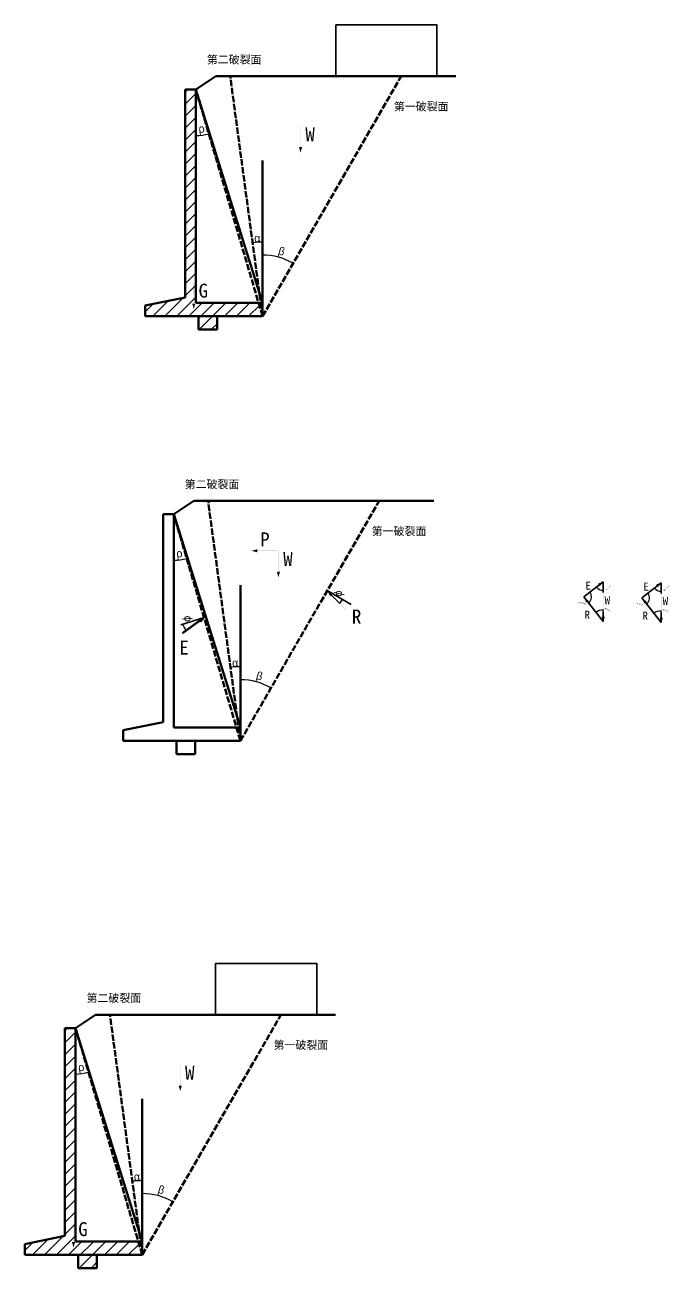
# Model space of a CAD drawing. Header units: millimetres. Extents: x -36498 to 24671, y -17805 to 29200.
# Drawn here: x 513 to 24671, y -17805 to 28809 of the extents above; entities that cross this region are included whole.
import ezdxf

# ---------------------------------------------------------------- set-up
doc = ezdxf.new("R2010")
doc.units = ezdxf.units.MM
doc.linetypes.add('ACAD_ISO02W100', pattern=[15, 12, -3])
for name, color, linetype, lineweight in [('坡面', 7, 'Continuous', 50), ('挡土墙', 7, 'Continuous', 50), ('标注', 7, 'Continuous', 35), ('辅助线', 92, 'Continuous', 50)]:
    doc.layers.add(name, color=color, linetype=linetype, lineweight=lineweight)
doc.styles.get("Standard").update_dxf_attribs({"font": ''})
doc.styles.add('符号', font='symbol.ttf')
doc.styles.get('Standard').set_extended_font_data('SimSun')
doc.dimstyles.new('ISO-25', dxfattribs={"dimtxt": 2.5, "dimasz": 2.5, "dimexe": 1.25, "dimexo": 0.625, "dimtad": 1, "dimdsep": 46, "dimtxsty": 'Standard', "dimcen": 2.5, "dimadec": 0, "dimazin": 0, "dimtfac": 1, "dimtmove": 0, "dimatfit": 3, "dimfxl": 0, "dimarcsym": 0})

# ---------------------------------------------------------------- blocks, each defined once
blk = doc.blocks.new('*D1')
at = {"layer": 'Defpoints', "color": 0, "transparency": 16777216}
for p in [(13798, 10961), (8594, 7806), (8993, 4221), (8594, 1960), (8594, 1960)]:
    blk.add_point(p, dxfattribs=at)
at = {"layer": '标注', "color": 0, "lineweight": -2, "transparency": 16777216}
blk.add_arc((8594, 1960), 2296, 60.028, 89.9376, dxfattribs=at)
at = {"layer": '标注', "color": 0, "transparency": 16777216}
for points in [[(8596, 4256), (8596, 4257), (8594, 4256)], [(9741, 3949), (9741, 3949), (9743, 3948)]]:
    blk.add_solid(points, dxfattribs=at)
at = {"layer": '标注', "color": 0, "transparency": 16777216, "insert": (9299, 4357), "char_height": 2.5, "attachment_point": 5, "rotation": 343.601, "style": '符号'}
blk.add_mtext('{\\H120x;b}', dxfattribs=at)
blk = doc.blocks.new('*D2')
at = {"layer": 'Defpoints', "color": 0, "transparency": 16777216}
for p in [(7383, 10961), (8594, 7806), (8470, 4738), (8594, 1960), (8594, 1960)]:
    blk.add_point(p, dxfattribs=at)
at = {"layer": '标注', "color": 0, "lineweight": -2, "transparency": 16777216}
blk.add_arc((8594, 1960), 2781, 90.0515, 97.6115, dxfattribs=at)
at = {"layer": '标注', "color": 0, "transparency": 16777216}
for points in [[(8226, 4716), (8226, 4717), (8223, 4716)], [(8591, 4741), (8591, 4741), (8594, 4741)]]:
    blk.add_solid(points, dxfattribs=at)
at = {"layer": '标注', "color": 0, "transparency": 16777216, "insert": (8398, 4889), "char_height": 2.5, "attachment_point": 5, "rotation": 3.8315, "style": '符号'}
blk.add_mtext('{\\H120x;a}', dxfattribs=at)
blk = doc.blocks.new('*D3')
at = {"layer": 'Defpoints', "color": 0, "transparency": 16777216}
for p in [(6094, 10460), (6094, 10460), (6258, 8746), (6094, 2460), (8594, 1960)]:
    blk.add_point(p, dxfattribs=at)
at = {"layer": '标注', "color": 0, "lineweight": -2, "transparency": 16777216}
blk.add_arc((6094, 10460), 1722, 270.0832, 286.3064, dxfattribs=at)
at = {"layer": '标注', "color": 0, "transparency": 16777216}
for points in [[(6096, 8738), (6096, 8738), (6094, 8738)], [(6577, 8808), (6578, 8807), (6580, 8808)]]:
    blk.add_solid(points, dxfattribs=at)
at = {"layer": '标注', "color": 0, "transparency": 16777216, "insert": (6311, 8952), "char_height": 2.5, "attachment_point": 5, "rotation": 8.1948, "style": '符号'}
blk.add_mtext('{\\H120x;r}', dxfattribs=at)
blk = doc.blocks.new('*D4')
at = {"layer": 'Defpoints', "color": 0, "transparency": 16777216}
for p in [(7234, 6589), (7234, 6589), (6365, 6311), (6508, 6172), (6925, 6365)]:
    blk.add_point(p, dxfattribs=at)
at = {"layer": '标注', "color": 0, "lineweight": -2, "transparency": 16777216}
blk.add_line((6925, 6365), (6555, 6096), dxfattribs=at)
blk.add_arc((7234, 6589), 837, 197.9065, 215.8056, dxfattribs=at)
at = {"layer": '标注', "color": 0, "transparency": 16777216}
for points in [[(6437, 6331), (6438, 6332), (6437, 6334)], [(6555, 6099), (6555, 6099), (6556, 6097)]]:
    blk.add_solid(points, dxfattribs=at)
at = {"layer": '标注', "color": 0, "transparency": 16777216, "insert": (6597, 6543), "char_height": 2.5, "attachment_point": 5, "rotation": 274.0843, "style": '符号'}
blk.add_mtext('{\\H120x;j }', dxfattribs=at)
blk = doc.blocks.new('*D5')
at = {"layer": 'Defpoints', "color": 0, "transparency": 16777216}
for p in [(11854, 7598), (11854, 7598), (12041, 7402), (12352, 7167), (12744, 7083)]:
    blk.add_point(p, dxfattribs=at)
at = {"layer": '标注', "color": 0, "lineweight": -2, "transparency": 16777216}
blk.add_line((12041, 7402), (12310, 7121), dxfattribs=at)
blk.add_arc((11854, 7598), 660, 313.9487, 329.7383, dxfattribs=at)
at = {"layer": '标注', "color": 0, "transparency": 16777216}
for points in [[(12312, 7123), (12311, 7124), (12309, 7122)], [(12423, 7266), (12424, 7265), (12424, 7268)]]:
    blk.add_solid(points, dxfattribs=at)
at = {"layer": '标注', "color": 0, "transparency": 16777216, "insert": (12301, 7487), "char_height": 2.5, "attachment_point": 5, "rotation": 76.0578, "style": '符号'}
blk.add_mtext('{\\H120x;j}', dxfattribs=at)
blk = doc.blocks.new('*D8')
at = {"layer": 'Defpoints', "color": 0, "transparency": 16777216}
for p in [(24189, 7624), (24375, 7894), (24375, 7894), (24375, 7495), (23651, 7326)]:
    blk.add_point(p, dxfattribs=at)
at = {"layer": '标注', "color": 0, "lineweight": -2, "transparency": 16777216}
blk.add_arc((24375, 7894), 328, 218.5941, 269.5638, dxfattribs=at)
at = {"layer": '标注', "color": 0, "transparency": 16777216}
for points in [[(24118, 7689), (24119, 7690), (24117, 7691)], [(24372, 7566), (24372, 7566), (24375, 7566)]]:
    blk.add_solid(points, dxfattribs=at)
at = {"layer": '标注', "color": 0, "transparency": 16777216, "insert": (24570, 7675), "char_height": 2.5, "attachment_point": 5, "rotation": 41.6316, "style": '符号'}
blk.add_mtext('{\\H20x;90°-a-b}', dxfattribs=at)
blk = doc.blocks.new('*D9')
at = {"layer": 'Defpoints', "color": 0, "transparency": 16777216}
for p in [(24375, 7894), (23651, 7326), (23651, 7326), (23932, 7365), (24370, 6399)]:
    blk.add_point(p, dxfattribs=at)
at = {"layer": '标注', "color": 0, "lineweight": -2, "transparency": 16777216}
blk.add_arc((23651, 7326), 283, 308.3243, 37.6525, dxfattribs=at)
at = {"layer": '标注', "color": 0, "transparency": 16777216}
for points in [[(23875, 7499), (23876, 7499), (23874, 7501)], [(23827, 7103), (23827, 7104), (23825, 7102)]]:
    blk.add_solid(points, dxfattribs=at)
at = {"layer": '标注', "color": 0, "transparency": 16777216, "insert": (23582, 7086), "char_height": 2.5, "attachment_point": 5, "rotation": 343.82, "style": '符号'}
blk.add_mtext('{\\H20x;a+b+2j}', dxfattribs=at)
blk = doc.blocks.new('*D10')
at = {"layer": 'Defpoints', "color": 0, "transparency": 16777216}
for p in [(23651, 7326), (24184, 6796), (24370, 6763), (24370, 6399), (24370, 6399)]:
    blk.add_point(p, dxfattribs=at)
at = {"layer": '标注', "color": 0, "lineweight": -2, "transparency": 16777216}
blk.add_line((24370, 6764), (24370, 6839), dxfattribs=at)
blk.add_arc((24370, 6399), 438, 90.327, 127.4919, dxfattribs=at)
at = {"layer": '标注', "color": 0, "transparency": 16777216}
for points in [[(24104, 6747), (24104, 6747), (24102, 6746)], [(24368, 6838), (24368, 6837), (24370, 6838)]]:
    blk.add_solid(points, dxfattribs=at)
at = {"layer": '标注', "color": 0, "transparency": 16777216, "insert": (24549, 6837), "char_height": 2.5, "attachment_point": 5, "rotation": 337.7947, "style": '符号'}
blk.add_mtext('{\\H20x;90°-b-j}', dxfattribs=at)
blk = doc.blocks.new('*D11')
at = {"layer": 'Defpoints', "color": 0, "transparency": 16777216}
for p in [(22199, 7929), (22199, 7929), (22013, 7658), (22199, 7530), (21476, 7360)]:
    blk.add_point(p, dxfattribs=at)
at = {"layer": '标注', "color": 0, "lineweight": -2, "transparency": 16777216}
blk.add_arc((22199, 7929), 328, 218.5941, 269.5638, dxfattribs=at)
at = {"layer": '标注', "color": 0, "transparency": 16777216}
for points in [[(21942, 7724), (21943, 7724), (21941, 7726)], [(22197, 7601), (22197, 7600), (22199, 7600)]]:
    blk.add_solid(points, dxfattribs=at)
at = {"layer": '标注', "color": 0, "transparency": 16777216, "insert": (22395, 7709), "char_height": 2.5, "attachment_point": 5, "rotation": 41.6316, "style": '符号'}
blk.add_mtext('{\\H20x;90°-r-b}', dxfattribs=at)
blk = doc.blocks.new('*D12')
at = {"layer": 'Defpoints', "color": 0, "transparency": 16777216}
for p in [(22199, 7929), (21476, 7360), (21476, 7360), (21756, 7400), (22195, 6434)]:
    blk.add_point(p, dxfattribs=at)
at = {"layer": '标注', "color": 0, "lineweight": -2, "transparency": 16777216}
blk.add_arc((21476, 7360), 283, 308.3243, 37.6525, dxfattribs=at)
at = {"layer": '标注', "color": 0, "transparency": 16777216}
for points in [[(21700, 7533), (21700, 7534), (21699, 7535)], [(21652, 7138), (21651, 7138), (21649, 7136)]]:
    blk.add_solid(points, dxfattribs=at)
at = {"layer": '标注', "color": 0, "transparency": 16777216, "insert": (21406, 7121), "char_height": 2.5, "attachment_point": 5, "rotation": 343.82, "style": '符号'}
blk.add_mtext('{\\H20x;r+b+d+j}', dxfattribs=at)
blk = doc.blocks.new('*D13')
at = {"layer": 'Defpoints', "color": 0, "transparency": 16777216}
for p in [(21476, 7360), (22008, 6830), (22195, 6797), (22195, 6434), (22195, 6434)]:
    blk.add_point(p, dxfattribs=at)
at = {"layer": '标注', "color": 0, "lineweight": -2, "transparency": 16777216}
blk.add_line((22195, 6798), (22195, 6873), dxfattribs=at)
blk.add_arc((22195, 6434), 438, 90.327, 127.4919, dxfattribs=at)
at = {"layer": '标注', "color": 0, "transparency": 16777216}
for points in [[(21928, 6781), (21928, 6782), (21926, 6780)], [(22192, 6872), (22192, 6871), (22195, 6872)]]:
    blk.add_solid(points, dxfattribs=at)
at = {"layer": '标注', "color": 0, "transparency": 16777216, "insert": (22373, 6871), "char_height": 2.5, "attachment_point": 5, "rotation": 337.7947, "style": '符号'}
blk.add_mtext('{\\H20x;90°-b-j}', dxfattribs=at)
blk = doc.blocks.new('*D43')
at = {"layer": 'Defpoints', "color": 0, "transparency": 16777216}
for p in [(14628, 26883), (9424, 23728), (9823, 20143), (9424, 17882), (9424, 17882)]:
    blk.add_point(p, dxfattribs=at)
at = {"layer": '标注', "color": 0, "lineweight": -2, "transparency": 16777216}
blk.add_arc((9424, 17882), 2296, 60.028, 89.9376, dxfattribs=at)
at = {"layer": '标注', "color": 0, "transparency": 16777216}
for points in [[(9426, 20178), (9426, 20179), (9424, 20178)], [(10571, 19872), (10571, 19871), (10573, 19870)]]:
    blk.add_solid(points, dxfattribs=at)
at = {"layer": '标注', "color": 0, "transparency": 16777216, "insert": (10129, 20279), "char_height": 2.5, "attachment_point": 5, "rotation": 343.601, "style": '符号'}
blk.add_mtext('{\\H120x;b}', dxfattribs=at)
blk = doc.blocks.new('*D44')
at = {"layer": 'Defpoints', "color": 0, "transparency": 16777216}
for p in [(8213, 26883), (9424, 23728), (9300, 20660), (9424, 17882), (9424, 17882)]:
    blk.add_point(p, dxfattribs=at)
at = {"layer": '标注', "color": 0, "lineweight": -2, "transparency": 16777216}
blk.add_arc((9424, 17882), 2781, 90.0515, 97.6115, dxfattribs=at)
at = {"layer": '标注', "color": 0, "transparency": 16777216}
for points in [[(9056, 20638), (9056, 20639), (9053, 20638)], [(9421, 20664), (9421, 20663), (9424, 20663)]]:
    blk.add_solid(points, dxfattribs=at)
at = {"layer": '标注', "color": 0, "transparency": 16777216, "insert": (9228, 20811), "char_height": 2.5, "attachment_point": 5, "rotation": 3.8315, "style": '符号'}
blk.add_mtext('{\\H120x;a}', dxfattribs=at)
blk = doc.blocks.new('*D45')
at = {"layer": 'Defpoints', "color": 0, "transparency": 16777216}
for p in [(6924, 26382), (6924, 26382), (7088, 24668), (6924, 18382), (9424, 17882)]:
    blk.add_point(p, dxfattribs=at)
at = {"layer": '标注', "color": 0, "lineweight": -2, "transparency": 16777216}
blk.add_arc((6924, 26382), 1722, 270.0832, 286.3064, dxfattribs=at)
at = {"layer": '标注', "color": 0, "transparency": 16777216}
for points in [[(7407, 24730), (7408, 24729), (7410, 24730)], [(6926, 24660), (6926, 24661), (6924, 24660)]]:
    blk.add_solid(points, dxfattribs=at)
at = {"layer": '标注', "color": 0, "transparency": 16777216, "insert": (7141, 24874), "char_height": 2.5, "attachment_point": 5, "rotation": 8.1948, "style": '符号'}
blk.add_mtext('{\\H120x;r}', dxfattribs=at)
blk = doc.blocks.new('*D63')
at = {"layer": 'Defpoints', "color": 0, "transparency": 16777216}
for p in [(10117, -8304), (4913, -11459), (5312, -15044), (4913, -17305), (4913, -17305)]:
    blk.add_point(p, dxfattribs=at)
at = {"layer": '标注', "color": 0, "lineweight": -2, "transparency": 16777216}
blk.add_arc((4913, -17305), 2296, 60.028, 89.9376, dxfattribs=at)
at = {"layer": '标注', "color": 0, "transparency": 16777216}
for points in [[(4916, -15009), (4916, -15008), (4913, -15009)], [(6060, -15315), (6060, -15316), (6062, -15317)]]:
    blk.add_solid(points, dxfattribs=at)
at = {"layer": '标注', "color": 0, "transparency": 16777216, "insert": (5618, -14908), "char_height": 2.5, "attachment_point": 5, "rotation": 343.601, "style": '符号'}
blk.add_mtext('{\\H120x;b}', dxfattribs=at)
blk = doc.blocks.new('*D64')
at = {"layer": 'Defpoints', "color": 0, "transparency": 16777216}
for p in [(3702, -8304), (4913, -11459), (4789, -14527), (4913, -17305), (4913, -17305)]:
    blk.add_point(p, dxfattribs=at)
at = {"layer": '标注', "color": 0, "lineweight": -2, "transparency": 16777216}
blk.add_arc((4913, -17305), 2781, 90.0515, 97.6115, dxfattribs=at)
at = {"layer": '标注', "color": 0, "transparency": 16777216}
for points in [[(4545, -14549), (4545, -14548), (4542, -14549)], [(4911, -14523), (4911, -14524), (4913, -14524)]]:
    blk.add_solid(points, dxfattribs=at)
at = {"layer": '标注', "color": 0, "transparency": 16777216, "insert": (4717, -14376), "char_height": 2.5, "attachment_point": 5, "rotation": 3.8315, "style": '符号'}
blk.add_mtext('{\\H120x;a}', dxfattribs=at)
blk = doc.blocks.new('*D65')
at = {"layer": 'Defpoints', "color": 0, "transparency": 16777216}
for p in [(2413, -8805), (2413, -8805), (2577, -10519), (2413, -16805), (4913, -17305)]:
    blk.add_point(p, dxfattribs=at)
at = {"layer": '标注', "color": 0, "lineweight": -2, "transparency": 16777216}
blk.add_arc((2413, -8805), 1722, 270.0832, 286.3064, dxfattribs=at)
at = {"layer": '标注', "color": 0, "transparency": 16777216}
for points in [[(2416, -10527), (2416, -10526), (2413, -10527)], [(2897, -10457), (2897, -10458), (2899, -10457)]]:
    blk.add_solid(points, dxfattribs=at)
at = {"layer": '标注', "color": 0, "transparency": 16777216, "insert": (2630, -10313), "char_height": 2.5, "attachment_point": 5, "rotation": 8.1948, "style": '符号'}
blk.add_mtext('{\\H120x;r}', dxfattribs=at)

msp = doc.modelspace()

# ---------------------------------------------------------------- hatches: boundary and pattern name
at = {"layer": '标注'}
h = msp.add_hatch(dxfattribs=at)
h.set_pattern_fill('ANSI31', color=256, scale=100)
h.paths.add_polyline_path([(6923.969, 26382.266), (6523.969, 26382.266), (6523.969, 18592.657), (5023.969, 18282.266), (5023.969, 17882.266), (9423.969, 17882.266), (9276.91, 18382.266), (6923.969, 18382.266)])
h.paths.add_polyline_path([(7723.969, 17882.266), (7023.969, 17882.266), (7023.969, 17382.266), (7723.969, 17382.266)])
h = msp.add_hatch(color=256, dxfattribs=at)
h.dxf.hatch_style = 1
h.paths.add_polyline_path([(10858.048, 25020.809), (10848.048, 25020.781), (10838.048, 25020.754), (10840.203, 24223.773), (10860.203, 24223.827)])
h = msp.add_hatch(color=256, dxfattribs=at)
h.dxf.hatch_style = 1
h.paths.add_polyline_path([(10908.906, 24223.959), (10850.203, 24223.8), (10850.751, 24020.785)])
h.paths.add_polyline_path([(10850.751, 24020.785), (10850.203, 24223.8), (10791.499, 24223.642)])
h = msp.add_hatch(color=256, dxfattribs=at)
h.dxf.hatch_style = 1
h.paths.add_polyline_path([(6855.209, 19156.563), (6845.209, 19156.536), (6835.209, 19156.509), (6837.364, 18359.528), (6857.364, 18359.582)])
h = msp.add_hatch(color=256, dxfattribs=at)
h.dxf.hatch_style = 1
h.paths.add_polyline_path([(6906.068, 18359.713), (6847.364, 18359.555), (6847.913, 18156.54)])
h.paths.add_polyline_path([(6847.913, 18156.54), (6847.364, 18359.555), (6788.66, 18359.396)])
h = msp.add_hatch(color=1, dxfattribs=at)
h.dxf.hatch_style = 1
h.paths.add_polyline_path([(9224.034, 9033.482), (9223.875, 9092.186), (9020.86, 9091.637)])
h.paths.add_polyline_path([(9020.86, 9091.637), (9223.875, 9092.186), (9223.716, 9150.89)])
h = msp.add_hatch(color=1, dxfattribs=at)
h.dxf.hatch_style = 1
h.paths.add_polyline_path([(10020.883, 9084.341), (10020.856, 9094.341), (10020.829, 9104.34), (9223.848, 9102.186), (9223.902, 9082.186)])
h = msp.add_hatch(color=256, dxfattribs=at)
h.dxf.hatch_style = 1
h.paths.add_polyline_path([(10028.028, 9098.698), (10018.028, 9098.671), (10008.028, 9098.644), (10010.182, 8301.663), (10030.182, 8301.717)])
h = msp.add_hatch(color=256, dxfattribs=at)
h.dxf.hatch_style = 1
h.paths.add_polyline_path([(10078.886, 8301.849), (10020.182, 8301.69), (10020.731, 8098.675)])
h.paths.add_polyline_path([(10020.731, 8098.675), (10020.182, 8301.69), (9961.479, 8301.531)])
h = msp.add_hatch(color=256, dxfattribs=at)
h.dxf.hatch_style = 1
h.paths.add_polyline_path([(22001.167, 7852.511), (22037.906, 7806.724), (22196.249, 7933.779)])
h.paths.add_polyline_path([(22196.249, 7933.779), (22037.906, 7806.724), (22074.645, 7760.938)])
h = msp.add_hatch(color=256, dxfattribs=at)
h.dxf.hatch_style = 1
h.paths.add_polyline_path([(22208.557, 7412.983), (22210.355, 7931.34), (22188.557, 7931.313), (22190.711, 6615.948), (22210.711, 6616.002)])
h = msp.add_hatch(color=256, dxfattribs=at)
h.dxf.hatch_style = 1
h.paths.add_polyline_path([(11951.438, 7410.79), (11993.856, 7451.371), (11853.516, 7598.067)])
h.paths.add_polyline_path([(11853.516, 7598.067), (11993.856, 7451.371), (12036.275, 7491.952)])
h = msp.add_hatch(color=256, dxfattribs=at)
h.dxf.hatch_style = 1
h.paths.add_polyline_path([(12537.57, 6868.568), (12544.796, 6875.481), (12552.022, 6882.394), (12001.082, 7458.284), (11986.631, 7444.458)])
h = msp.add_hatch(color=256, dxfattribs=at)
h.dxf.hatch_style = 1
h.paths.add_polyline_path([(21465.997, 7366.834), (21471.903, 7357.652), (21481.872, 7345.965), (22044.164, 7798.925), (22031.647, 7814.524)])
h = msp.add_hatch(color=256, dxfattribs=at)
h.dxf.hatch_style = 1
h.paths.add_polyline_path([(23641.716, 7332.434), (23647.623, 7323.252), (23657.591, 7311.565), (24219.884, 7764.525), (24207.367, 7780.124)])
h = msp.add_hatch(color=256, dxfattribs=at)
h.dxf.hatch_style = 1
h.paths.add_polyline_path([(24176.886, 7818.111), (24213.625, 7772.324), (24371.969, 7899.379)])
h.paths.add_polyline_path([(24371.969, 7899.379), (24213.625, 7772.324), (24250.364, 7726.538)])
h = msp.add_hatch(color=256, dxfattribs=at)
h.dxf.hatch_style = 1
h.paths.add_polyline_path([(24384.276, 7378.583), (24386.075, 7896.94), (24364.276, 7896.913), (24366.431, 6581.548), (24386.431, 6581.602)])
h = msp.add_hatch(color=256, dxfattribs=at)
h.dxf.hatch_style = 1
h.paths.add_polyline_path([(21557.605, 7152.76), (21603.81, 7188.971), (21478.581, 7348.762)])
h.paths.add_polyline_path([(21478.581, 7348.762), (21603.81, 7188.971), (21650.015, 7225.182)])
h = msp.add_hatch(color=256, dxfattribs=at)
h.dxf.hatch_style = 1
h.paths.add_polyline_path([(21879.106, 6825.812), (22196.328, 6423.223), (22213.505, 6436.644), (21551.928, 7255.43), (21544.208, 7249.747)])
h = msp.add_hatch(color=256, dxfattribs=at)
h.dxf.hatch_style = 1
h.paths.add_polyline_path([(23733.325, 7118.36), (23779.53, 7154.571), (23654.301, 7314.362)])
h.paths.add_polyline_path([(23654.301, 7314.362), (23779.53, 7154.571), (23825.735, 7190.782)])
h = msp.add_hatch(color=256, dxfattribs=at)
h.dxf.hatch_style = 1
h.paths.add_polyline_path([(24054.826, 6791.412), (24372.048, 6388.823), (24389.225, 6402.244), (23727.648, 7221.03), (23719.927, 7215.347)])
h = msp.add_hatch(color=256, dxfattribs=at)
h.dxf.hatch_style = 1
h.paths.add_polyline_path([(7034.749, 6516.905), (7069.235, 6469.399), (7233.527, 6588.662)])
h.paths.add_polyline_path([(7233.527, 6588.662), (7069.235, 6469.399), (7103.721, 6421.892)])
h = msp.add_hatch(color=256, dxfattribs=at)
h.dxf.hatch_style = 1
h.paths.add_polyline_path([(22259.415, 6616.134), (22200.711, 6615.975), (22201.26, 6412.96)])
h.paths.add_polyline_path([(22201.26, 6412.96), (22200.711, 6615.975), (22142.008, 6615.816)])
h = msp.add_hatch(color=256, dxfattribs=at)
h.dxf.hatch_style = 1
h.paths.add_polyline_path([(24435.135, 6581.734), (24376.431, 6581.575), (24376.98, 6378.56)])
h.paths.add_polyline_path([(24376.98, 6378.56), (24376.431, 6581.575), (24317.727, 6581.416)])
h = msp.add_hatch(color=256, dxfattribs=at)
h.dxf.hatch_style = 1
h.paths.add_polyline_path([(6418.397, 6009.297), (6424.272, 6001.205), (6430.146, 5993.112), (7075.11, 6461.306), (7063.361, 6477.491)])
h = msp.add_hatch(dxfattribs=at)
h.set_pattern_fill('ANSI31', color=256, scale=100)
h.set_pattern_definition([(45, (-4510.8, -35187), (-224.5064, 224.5064), [])])
h.paths.add_polyline_path([(2413.182, -8804.725), (2013.182, -8804.725), (2013.182, -16594.334), (513.182, -16904.725), (513.182, -17304.725), (4913.182, -17304.725), (4766.124, -16804.725), (2413.182, -16804.725)])
h.paths.add_polyline_path([(3213.182, -17304.725), (2513.182, -17304.725), (2513.182, -17804.725), (3213.182, -17804.725)])
h = msp.add_hatch(color=256, dxfattribs=at)
h.dxf.hatch_style = 1
h.paths.add_polyline_path([(6347.262, -10166.183), (6337.262, -10166.21), (6327.262, -10166.237), (6329.416, -10963.218), (6349.416, -10963.164)])
h = msp.add_hatch(color=256, dxfattribs=at)
h.dxf.hatch_style = 1
h.paths.add_polyline_path([(6398.12, -10963.032), (6339.416, -10963.191), (6339.965, -11166.206)])
h.paths.add_polyline_path([(6339.965, -11166.206), (6339.416, -10963.191), (6280.713, -10963.35)])
h = msp.add_hatch(color=256, dxfattribs=at)
h.dxf.hatch_style = 1
h.paths.add_polyline_path([(2344.423, -16030.428), (2334.423, -16030.455), (2324.423, -16030.482), (2326.578, -16827.463), (2346.578, -16827.409)])
h = msp.add_hatch(color=256, dxfattribs=at)
h.dxf.hatch_style = 1
h.paths.add_polyline_path([(2395.281, -16827.278), (2336.578, -16827.436), (2337.127, -17030.451)])
h.paths.add_polyline_path([(2337.127, -17030.451), (2336.578, -16827.436), (2277.874, -16827.595)])

# ---------------------------------------------------------------- linework, layer by layer
at = {"layer": '坡面'}
for p, q in [((7673.969, 26882.766), (6923.969, 26382.266)), ((7673.969, 26882.766), (16673.969, 26882.766)), ((6843.948, 10960.656), (6093.948, 10460.156)), ((6843.948, 10960.656), (15843.948, 10960.656)), ((3163.182, -8304.225), (2413.182, -8804.725)), ((3163.182, -8304.225), (12163.182, -8304.225))]:
    msp.add_line(p, q, dxfattribs=at)
at = {"layer": '挡土墙', "color": 7}
for p, q in [((6523.969, 26382.266), (6923.969, 26382.266)), ((6523.969, 18592.657), (6523.969, 26382.266)), ((6923.969, 26382.266), (6923.969, 18382.266)), ((6923.969, 26382.266), (9423.969, 18382.266)), ((5023.969, 18282.266), (6523.969, 18592.657)), ((5023.969, 17882.266), (5023.969, 18282.266)), ((6923.969, 18382.266), (9423.969, 18382.266)), ((9423.969, 18382.266), (9423.969, 17882.266)), ((9423.969, 17882.266), (5023.969, 17882.266)), ((7023.969, 17882.266), (7023.969, 17382.266)), ((7723.969, 17382.266), (7723.969, 17882.266)), ((7023.969, 17382.266), (7723.969, 17382.266)), ((5693.948, 10460.156), (6093.948, 10460.156)), ((5693.948, 2670.547), (5693.948, 10460.156)), ((6093.948, 10460.156), (6093.948, 2460.156)), ((6093.948, 10460.156), (8593.948, 2460.156)), ((4193.948, 2360.156), (5693.948, 2670.547)), ((4193.948, 1960.156), (4193.948, 2360.156)), ((6093.948, 2460.156), (8593.948, 2460.156)), ((8593.948, 2460.156), (8593.948, 1960.156)), ((8593.948, 1960.156), (4193.948, 1960.156)), ((6193.948, 1960.156), (6193.948, 1460.156)), ((6893.948, 1460.156), (6893.948, 1960.156)), ((6193.948, 1460.156), (6893.948, 1460.156)), ((2013.182, -8804.725), (2413.182, -8804.725)), ((2013.182, -16594.334), (2013.182, -8804.725)), ((2413.182, -8804.725), (2413.182, -16804.725)), ((2413.182, -8804.725), (4913.182, -16804.725)), ((513.182, -16904.725), (2013.182, -16594.334)), ((513.182, -17304.725), (513.182, -16904.725)), ((2413.182, -16804.725), (4913.182, -16804.725)), ((4913.182, -16804.725), (4913.182, -17304.725)), ((4913.182, -17304.725), (513.182, -17304.725)), ((2513.182, -17304.725), (2513.182, -17804.725)), ((3213.182, -17804.725), (3213.182, -17304.725)), ((2513.182, -17804.725), (3213.182, -17804.725))]:
    msp.add_line(p, q, dxfattribs=at)
at = {"layer": '标注'}
for p, q in [((6523.969, 18682.266), (6523.969, 19432.266)), ((6923.969, 18782.266), (6923.969, 19532.266)), ((8323.969, 17882.266), (9073.969, 17882.266)), ((22199.273, 7928.761), (21475.702, 7360.228)), ((22199.273, 7928.761), (22199.273, 7529.6)), ((11853.516, 7598.067), (12036.275, 7491.952)), ((11853.516, 7598.067), (12744.429, 7082.776)), ((11853.516, 7598.067), (12040.674, 7402.433)), ((11986.631, 7444.458), (12001.082, 7458.284)), ((12036.275, 7491.952), (11993.856, 7451.371)), ((24374.993, 7894.361), (23651.422, 7325.828)), ((24374.993, 7894.361), (24374.993, 7495.2)), ((11951.438, 7410.79), (11993.856, 7451.371)), ((21475.702, 7360.228), (22194.731, 6433.892)), ((23651.422, 7325.828), (24370.451, 6399.492)), ((7233.527, 6588.662), (6365.009, 6310.892)), ((7233.527, 6588.662), (6925.259, 6364.883)), ((7233.527, 6588.662), (7103.721, 6421.892)), ((22194.731, 6433.892), (22194.731, 6797.279)), ((24370.451, 6399.492), (24370.451, 6762.879)), ((6418.397, 6009.297), (7063.361, 6477.491)), ((6430.146, 5993.112), (7075.11, 6461.306)), ((7034.749, 6516.905), (7069.235, 6469.399)), ((7063.361, 6477.491), (7075.11, 6461.306)), ((7103.721, 6421.892), (7069.235, 6469.399)), ((5693.948, 2760.156), (5693.948, 3510.156)), ((6093.948, 2860.156), (6093.948, 3610.156)), ((7493.948, 1960.156), (8243.948, 1960.156)), ((2013.182, -16504.725), (2013.182, -15754.725)), ((2413.182, -16404.725), (2413.182, -15654.725)), ((3813.182, -17304.725), (4563.182, -17304.725))]:
    msp.add_line(p, q, dxfattribs=at)
for points in [[(12173.969, 26882.766), (15965.962, 26882.766), (15965.962, 28809.165), (12173.969, 28809.165)], [(7663.182, -8304.225), (11455.175, -8304.225), (11455.175, -6377.826), (7663.182, -6377.826)]]:
    msp.add_lwpolyline(points, close=True, dxfattribs=at)
at = {"layer": '辅助线', "linetype": 'ACAD_ISO02W100', "ltscale": 20}
for p, q in [((9423.969, 17882.266), (8212.969, 26882.766)), ((9423.969, 17882.266), (14627.622, 26882.766)), ((9423.969, 17882.266), (6923.969, 26382.266)), ((8593.948, 1960.156), (7382.948, 10960.656)), ((8593.948, 1960.156), (13797.601, 10960.656)), ((8593.948, 1960.156), (6093.948, 10460.156)), ((4913.182, -17304.725), (3702.182, -8304.225)), ((4913.182, -17304.725), (10116.835, -8304.225)), ((4913.182, -17304.725), (2413.182, -8804.725))]:
    msp.add_line(p, q, dxfattribs=at)
at = {"layer": '辅助线'}
for p, q in [((9423.969, 17882.266), (9423.969, 23727.683)), ((8593.948, 1960.156), (8593.948, 7805.573)), ((4913.182, -17304.725), (4913.182, -11459.308))]:
    msp.add_line(p, q, dxfattribs=at)

# ---------------------------------------------------------------- texts
at = {"layer": '标注'}
for s, height, p in [('第二破裂面', 300, (7337.674, 27355.39)), ('第一破裂面', 300, (14350.171, 25595.982)), ('W', 523.189, (11028.903, 24447.367)), ('G', 523.189, (7026.064, 18583.121)), ('第二破裂面', 300, (6507.654, 11433.28)), ('第一破裂面', 300, (13520.151, 9673.872)), ('W', 523.189, (10198.883, 8525.257)), ('E', 300, (21528.755, 7633.671)), ('E', 300, (23704.475, 7599.27)), ('W', 300, (22252.101, 7087.046)), ('W', 300, (24427.821, 7052.646)), ('R', 523.189, (12772.686, 6362.967)), ('R', 300, (21497.975, 6545.033)), ('R', 300, (23673.694, 6510.633)), ('E', 523.189, (6304.328, 5198.873)), ('第二破裂面', 300, (2826.888, -7831.601)), ('第一破裂面', 300, (9839.385, -9591.009)), ('W', 523.189, (6518.117, -10739.624)), ('G', 523.189, (2515.278, -16603.87))]:
    msp.add_text(s, height=height, dxfattribs=at).set_placement(p)
at = {"layer": '标注', "color": 1}
msp.add_text('P', height=523.189, dxfattribs=at).set_placement((9336.108, 9256.9))

# ---------------------------------------------------------------- dimensions: what is measured, and where the dimension line sits
at = {"layer": '标注'}
for base, line1, line2, text, picture, middle in [((9300.035, 20660.353), ((9423.969, 17882.266), (9423.969, 23727.683)), ((9423.969, 17882.266), (8212.969, 26882.766)), '{\\H120x;a}', '*D44', (9227.849, 20810.642)), ((7087.925, 24667.971), ((9423.969, 17882.266), (6923.969, 26382.266)), ((6923.969, 26382.266), (6923.969, 18382.266)), '{\\H120x;r}', '*D45', (7141.154, 24874.133)), ((8470.015, 4738.243), ((8593.948, 1960.156), (8593.948, 7805.573)), ((8593.948, 1960.156), (7382.948, 10960.656)), '{\\H120x;a}', '*D2', (8397.828, 4888.532)), ((6257.904, 8745.861), ((8593.948, 1960.156), (6093.948, 10460.156)), ((6093.948, 10460.156), (6093.948, 2460.156)), '{\\H120x;r}', '*D3', (6311.133, 8952.023)), ((4789.249, -14526.638), ((4913.182, -17304.725), (4913.182, -11459.308)), ((4913.182, -17304.725), (3702.182, -8304.225)), '{\\H120x;a}', '*D64', (4717.062, -14376.349)), ((2577.138, -10519.02), ((4913.182, -17304.725), (2413.182, -8804.725)), ((2413.182, -8804.725), (2413.182, -16804.725)), '{\\H120x;r}', '*D65', (2630.367, -10312.858))]:
    dim = msp.add_angular_dim_2l(base=base, line1=line1, line2=line2, text=text, dimstyle='ISO-25', override={"dimtxsty": '符号'}, dxfattribs=at)
    dim.commit()
    dim.dimension.update_dxf_attribs({"geometry": picture, "text_midpoint": middle})
for base, line1, line2, text, picture, middle in [((9823.109, 20143.255), ((9423.969, 17882.266), (9423.969, 23727.683)), ((9423.969, 17882.266), (14627.622, 26882.766)), '{\\H120x;b}', '*D43', (10072.172, 20084.814)), ((8993.089, 4221.145), ((8593.948, 1960.156), (8593.948, 7805.573)), ((8593.948, 1960.156), (13797.601, 10960.656)), '{\\H120x;b}', '*D1', (9242.152, 4162.704)), ((21756.344, 7399.894), ((22199.273, 7928.761), (21475.702, 7360.228)), ((21475.702, 7360.228), (22194.731, 6433.892)), '{\\H20x;r+b+d+j}', '*D12', (21396.723, 7088.024)), ((22013.003, 7658.358), ((22199.273, 7928.761), (22199.273, 7529.6)), ((22199.273, 7928.761), (21475.702, 7360.228)), '{\\H20x;90°-r-b}', '*D11', (22417.408, 7683.341)), ((12352.321, 7166.591), ((11853.516, 7598.067), (12040.674, 7402.433)), ((11853.516, 7598.067), (12744.429, 7082.776)), '{\\H120x;j}', '*D5', (12493.615, 7439.158)), ((23932.064, 7365.494), ((24374.993, 7894.361), (23651.422, 7325.828)), ((23651.422, 7325.828), (24370.451, 6399.492)), '{\\H20x;a+b+2j}', '*D9', (23572.442, 7053.624)), ((24188.723, 7623.958), ((24374.993, 7894.361), (24374.993, 7495.2)), ((24374.993, 7894.361), (23651.422, 7325.828)), '{\\H20x;90°-a-b}', '*D8', (24593.128, 7648.941)), ((22008.14, 6830.194), ((22194.731, 6433.892), (22194.731, 6797.279)), ((21475.702, 7360.228), (22194.731, 6433.892)), '{\\H20x;90°-b-j}', '*D13', (22360.275, 6839.437)), ((24183.859, 6795.794), ((24370.451, 6399.492), (24370.451, 6762.879)), ((23651.422, 7325.828), (24370.451, 6399.492)), '{\\H20x;90°-b-j}', '*D10', (24535.995, 6805.037)), ((6508.163, 6171.622), ((7233.527, 6588.662), (6925.259, 6364.883)), ((7233.527, 6588.662), (6365.009, 6310.892)), '{\\H120x;j }', '*D4', (6398.947, 6529.068)), ((5312.323, -15043.736), ((4913.182, -17304.725), (4913.182, -11459.308)), ((4913.182, -17304.725), (10116.835, -8304.225)), '{\\H120x;b}', '*D63', (5561.386, -15102.177))]:
    dim = msp.add_angular_dim_2l(base=base, line1=line1, line2=line2, text=text, dimstyle='ISO-25', override={"dimtxsty": '符号'}, dxfattribs=at)
    dim.commit()
    dim.dimension.update_dxf_attribs({"geometry": picture, "text_midpoint": middle, "dimtype": 162})

doc.saveas('drawing.dxf')
